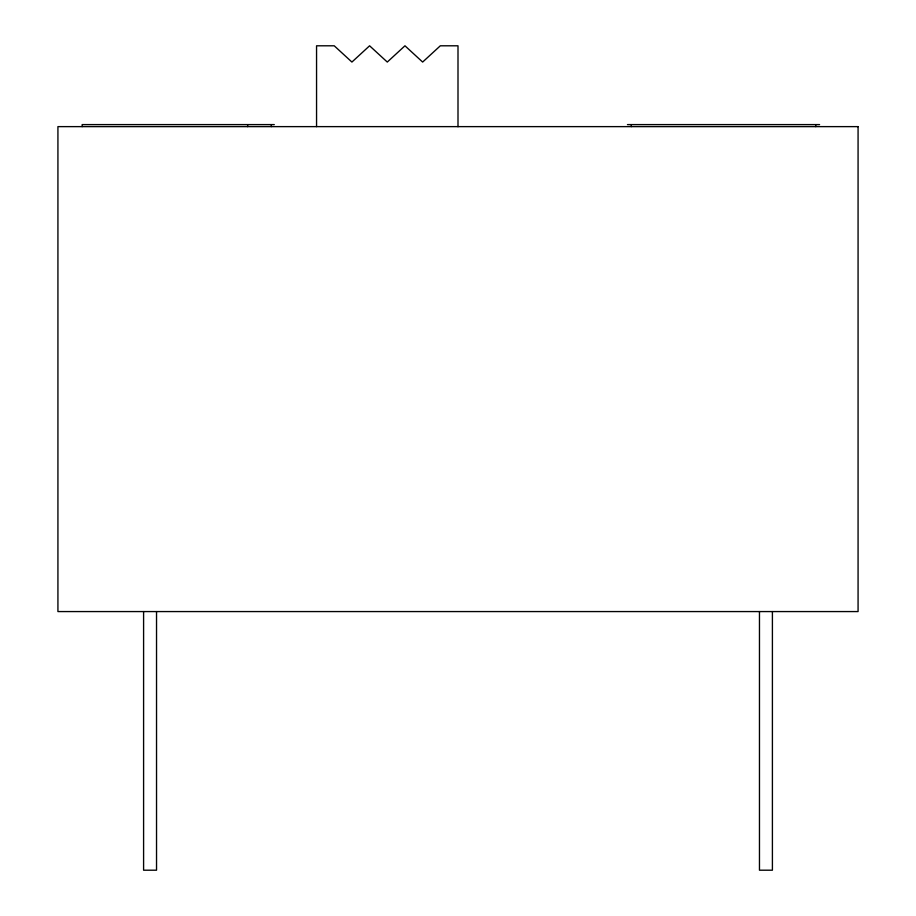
<?xml version="1.0" encoding="UTF-8"?>
<svg xmlns="http://www.w3.org/2000/svg" width="916" height="916" viewBox="0 0 916 916"><rect width="100%" height="100%" fill="white"/><g stroke="black" fill="none" stroke-linecap="round" stroke-linejoin="round"><path stroke-width="1.37" d="M274.285 124.599L82.165 124.599L82.165 126.626M627.46 124.599L819.58 124.599M815.744 124.599L815.744 126.626M772.406 611.567L772.406 870.2L759.467 870.2L759.467 611.567M631.307 124.599L631.307 126.626M458 126.729L458 45.8L440.321 45.8L422.642 62.059L404.964 45.8L387.285 62.059L369.595 45.8L351.916 62.059L334.237 45.8L316.558 45.8L316.558 126.626M271.319 124.599L271.319 126.626M247.652 124.599L247.652 126.626M156.533 611.567L156.533 870.2L143.594 870.2L143.594 611.567M858.074 126.626L57.926 126.626L57.926 611.567L858.074 611.567L858.074 126.626"/></g></svg>
